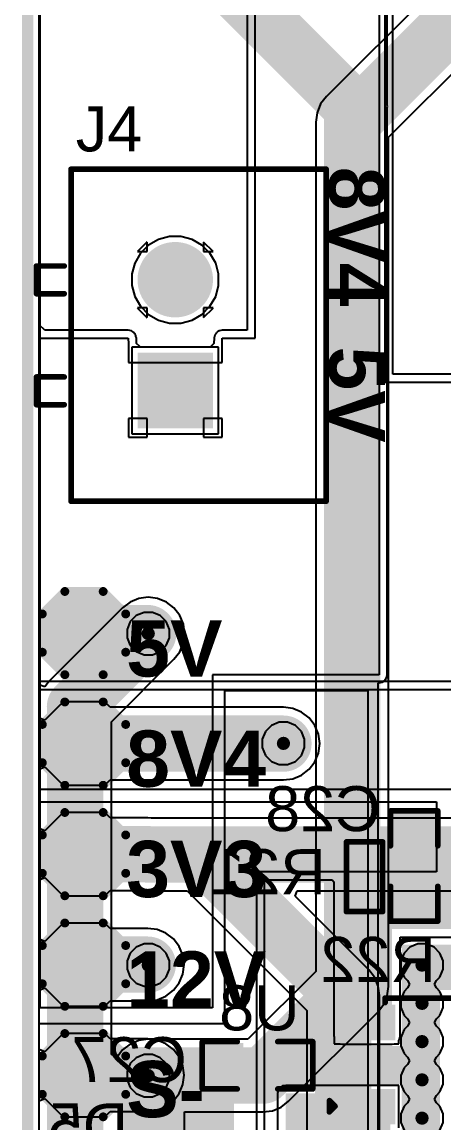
# Model space of a CAD drawing. Header units: inches. Extents: x 0 to 5376, y 0 to 5416.
# Drawn here: x -0.13 to 9.38, y 45.87 to 70.71 of the extents above; entities that cross this region are included whole.
import ezdxf

# ---------------------------------------------------------------- set-up
doc = ezdxf.new("R2010")
doc.units = ezdxf.units.IN
for name, color, linetype in [('Board Outline', 216, 'Continuous'), ('Bottom Layer', 5, 'Continuous'), ('Bottom Overlay', 54, 'Continuous'), ('Bottom Paste', 16, 'Continuous'), ('Bottom Solder', 6, 'Continuous'), ('Layer 1', 16, 'Continuous'), ('Layer 2', 76, 'Continuous'), ('Multi-Layer', 9, 'Continuous'), ('Pad Holes', 156, 'Continuous'), ('Top Layer', 1, 'Continuous'), ('Top Overlay', 2, 'Continuous'), ('Top Paste', 8, 'Continuous'), ('Top Solder', 216, 'Continuous'), ('Via Holes', 16, 'Continuous')]:
    doc.layers.add(name, color=color, linetype=linetype)
doc.styles.add('Arial', font='', dxfattribs={"height": 0.2})
doc.styles.add('Arial_Bold', font='', dxfattribs={"height": 0.2})
doc.styles.get('Arial').set_extended_font_data('Arial')
doc.styles.get('Arial_Bold').set_extended_font_data('Arial', bold=True)

msp = doc.modelspace()

# ---------------------------------------------------------------- hatches: boundary and pattern name
at = {"layer": 'Bottom Layer'}
h = msp.add_hatch(color=5, dxfattribs=at)
edge = h.paths.add_edge_path()
edge.add_arc((3.327, 64.897), 0.8, 0, 360)
for points in [[(4.127, 61.597), (2.527, 61.597), (2.527, 63.197), (4.127, 63.197)], [(9.157, 52.045), (8.268, 52.045), (8.268, 52.807), (9.157, 52.807)], [(7.277, 52.121), (7.912, 52.121), (7.912, 51.664), (7.277, 51.664)], [(7.087, 51.308), (7.087, 50.241), (10.439, 50.241), (10.439, 51.308)], [(9.157, 50.521), (8.268, 50.521), (8.268, 51.283), (9.157, 51.283)], [(7.277, 51.181), (7.912, 51.181), (7.912, 50.724), (7.277, 50.724)], [(7.087, 50.838), (7.087, 47.828), (8.217, 47.828), (8.217, 50.838)], [(8.433, 49.886), (8.433, 44.425), (9.296, 44.425), (9.296, 49.886)], [(8.433, 49.886), (8.433, 48.87), (12.217, 48.87), (12.217, 49.886)], [(7.086, 48.433), (8.186, 48.433), (8.186, 47.833), (7.086, 47.833)], [(4.801, 47.612), (4.801, 46.723), (4.039, 46.723), (4.039, 47.612)], [(6.325, 47.612), (6.325, 46.723), (5.563, 46.723), (5.563, 47.612)], [(5.563, 47.6), (5.563, 46.736), (9.068, 46.736), (9.068, 47.6)], [(7.086, 47.483), (8.186, 47.483), (8.186, 46.883), (7.086, 46.883)], [(5.817, 38.405), (8.179, 38.405), (8.179, 46.533), (5.817, 46.533)], [(7.086, 46.533), (8.186, 46.533), (8.186, 45.933), (7.086, 45.933)]]:
    msp.add_hatch(color=5, dxfattribs=at).paths.add_polyline_path(points)
h = msp.add_hatch(color=5, dxfattribs=at)
edge = h.paths.add_edge_path()
edge.add_arc((2.718, 56.911), 0.3, 0, 360)
h = msp.add_hatch(color=5, dxfattribs=at)
edge = h.paths.add_edge_path()
edge.add_arc((5.766, 54.432), 0.3, 0, 360)
h = msp.add_hatch(color=5, dxfattribs=at)
edge = h.paths.add_edge_path()
edge.add_arc((2.718, 49.428), 0.3, 0, 360)
h = msp.add_hatch(color=5, dxfattribs=at)
edge = h.paths.add_edge_path()
edge.add_arc((8.89, 49.428), 0.3, 0, 360)
h = msp.add_hatch(color=5, dxfattribs=at)
edge = h.paths.add_edge_path()
edge.add_arc((8.89, 48.565), 0.3, 0, 360)
h = msp.add_hatch(color=5, dxfattribs=at)
edge = h.paths.add_edge_path()
edge.add_arc((8.89, 47.701), 0.3, 0, 360)
h = msp.add_hatch(color=5, dxfattribs=at)
edge = h.paths.add_edge_path()
edge.add_arc((2.718, 46.934), 0.3, 0, 360)
h = msp.add_hatch(color=5, dxfattribs=at)
edge = h.paths.add_edge_path()
edge.add_arc((8.89, 46.838), 0.3, 0, 360)
h = msp.add_hatch(color=5, dxfattribs=at)
edge = h.paths.add_edge_path()
edge.add_arc((8.89, 45.974), 0.3, 0, 360)
at = {"layer": 'Bottom Overlay'}
msp.add_hatch(color=54, dxfattribs=at).paths.add_polyline_path([(2.515, 46.536), (2.515, 45.393), (4.648, 45.393), (4.648, 46.536)])
at = {"layer": 'Bottom Paste'}
for points in [[(9.157, 52.045), (8.268, 52.045), (8.268, 52.807), (9.157, 52.807)], [(7.277, 52.121), (7.912, 52.121), (7.912, 51.664), (7.277, 51.664)], [(9.157, 50.521), (8.268, 50.521), (8.268, 51.283), (9.157, 51.283)], [(7.277, 51.181), (7.912, 51.181), (7.912, 50.724), (7.277, 50.724)], [(7.086, 48.433), (8.186, 48.433), (8.186, 47.833), (7.086, 47.833)], [(4.801, 47.612), (4.801, 46.723), (4.039, 46.723), (4.039, 47.612)], [(6.325, 47.612), (6.325, 46.723), (5.563, 46.723), (5.563, 47.612)], [(7.086, 47.483), (8.186, 47.483), (8.186, 46.883), (7.086, 46.883)], [(7.086, 46.533), (8.186, 46.533), (8.186, 45.933), (7.086, 45.933)]]:
    msp.add_hatch(color=16, dxfattribs=at).paths.add_polyline_path(points)
at = {"layer": 'Bottom Solder'}
h = msp.add_hatch(color=6, dxfattribs=at)
edge = h.paths.add_edge_path()
edge.add_arc((3.327, 64.897), 0.851, 0, 360)
for points in [[(4.178, 61.546), (2.477, 61.546), (2.477, 63.248), (4.178, 63.248)], [(9.217, 51.985), (8.208, 51.985), (8.208, 52.867), (9.217, 52.867)], [(7.222, 52.176), (7.967, 52.176), (7.967, 51.609), (7.222, 51.609)], [(7.222, 51.236), (7.967, 51.236), (7.967, 50.669), (7.222, 50.669)], [(9.217, 50.461), (8.208, 50.461), (8.208, 51.343), (9.217, 51.343)], [(6.985, 48.535), (8.288, 48.535), (8.288, 47.731), (6.985, 47.731)], [(4.861, 47.672), (4.861, 46.663), (3.979, 46.663), (3.979, 47.672)], [(6.385, 47.672), (6.385, 46.663), (5.503, 46.663), (5.503, 47.672)], [(6.985, 47.585), (8.288, 47.585), (8.288, 46.781), (6.985, 46.781)], [(6.985, 46.635), (8.288, 46.635), (8.288, 45.831), (6.985, 45.831)]]:
    msp.add_hatch(color=6, dxfattribs=at).paths.add_polyline_path(points)
h = msp.add_hatch(color=6, dxfattribs=at)
edge = h.paths.add_edge_path()
edge.add_arc((8.89, 48.565), 0.252, 0, 360)
h = msp.add_hatch(color=6, dxfattribs=at)
edge = h.paths.add_edge_path()
edge.add_arc((8.89, 47.701), 0.252, 0, 360)
h = msp.add_hatch(color=6, dxfattribs=at)
edge = h.paths.add_edge_path()
edge.add_arc((8.89, 46.838), 0.252, 0, 360)
h = msp.add_hatch(color=6, dxfattribs=at)
edge = h.paths.add_edge_path()
edge.add_arc((8.89, 45.974), 0.252, 0, 360)
at = {"layer": 'Layer 1'}
h = msp.add_hatch(color=16, dxfattribs=at)
edge = h.paths.add_edge_path()
edge.add_arc((3.327, 64.897), 0.8, 0, 360)
msp.add_hatch(color=16, dxfattribs=at).paths.add_polyline_path([(4.127, 61.597), (2.527, 61.597), (2.527, 63.197), (4.127, 63.197)])
h = msp.add_hatch(color=16, dxfattribs=at)
edge = h.paths.add_edge_path()
edge.add_arc((2.718, 56.911), 0.3, 0, 360)
h = msp.add_hatch(color=16, dxfattribs=at)
edge = h.paths.add_edge_path()
edge.add_arc((5.766, 54.432), 0.3, 0, 360)
h = msp.add_hatch(color=16, dxfattribs=at)
edge = h.paths.add_edge_path()
edge.add_arc((2.718, 49.428), 0.3, 0, 360)
h = msp.add_hatch(color=16, dxfattribs=at)
edge = h.paths.add_edge_path()
edge.add_arc((8.89, 49.428), 0.3, 0, 360)
h = msp.add_hatch(color=16, dxfattribs=at)
edge = h.paths.add_edge_path()
edge.add_arc((8.89, 48.565), 0.3, 0, 360)
h = msp.add_hatch(color=16, dxfattribs=at)
edge = h.paths.add_edge_path()
edge.add_arc((8.89, 47.701), 0.3, 0, 360)
h = msp.add_hatch(color=16, dxfattribs=at)
edge = h.paths.add_edge_path()
edge.add_arc((2.718, 46.934), 0.3, 0, 360)
h = msp.add_hatch(color=16, dxfattribs=at)
edge = h.paths.add_edge_path()
edge.add_arc((8.89, 46.838), 0.3, 0, 360)
h = msp.add_hatch(color=16, dxfattribs=at)
edge = h.paths.add_edge_path()
edge.add_arc((8.89, 45.974), 0.3, 0, 360)
at = {"layer": 'Layer 2'}
h = msp.add_hatch(color=76, dxfattribs=at)
edge = h.paths.add_edge_path()
edge.add_arc((3.327, 64.897), 0.8, 0, 360)
msp.add_hatch(color=76, dxfattribs=at).paths.add_polyline_path([(4.127, 61.597), (2.527, 61.597), (2.527, 63.197), (4.127, 63.197)])
h = msp.add_hatch(color=76, dxfattribs=at)
edge = h.paths.add_edge_path()
edge.add_arc((2.718, 56.911), 0.3, 0, 360)
h = msp.add_hatch(color=76, dxfattribs=at)
edge = h.paths.add_edge_path()
edge.add_arc((5.766, 54.432), 0.3, 0, 360)
h = msp.add_hatch(color=76, dxfattribs=at)
edge = h.paths.add_edge_path()
edge.add_arc((2.718, 49.428), 0.3, 0, 360)
h = msp.add_hatch(color=76, dxfattribs=at)
edge = h.paths.add_edge_path()
edge.add_arc((8.89, 49.428), 0.3, 0, 360)
h = msp.add_hatch(color=76, dxfattribs=at)
edge = h.paths.add_edge_path()
edge.add_arc((8.89, 48.565), 0.3, 0, 360)
h = msp.add_hatch(color=76, dxfattribs=at)
edge = h.paths.add_edge_path()
edge.add_arc((8.89, 47.701), 0.3, 0, 360)
h = msp.add_hatch(color=76, dxfattribs=at)
edge = h.paths.add_edge_path()
edge.add_arc((2.718, 46.934), 0.3, 0, 360)
h = msp.add_hatch(color=76, dxfattribs=at)
edge = h.paths.add_edge_path()
edge.add_arc((8.89, 46.838), 0.3, 0, 360)
h = msp.add_hatch(color=76, dxfattribs=at)
edge = h.paths.add_edge_path()
edge.add_arc((8.89, 45.974), 0.3, 0, 360)
at = {"layer": 'Multi-Layer'}
h = msp.add_hatch(color=9, dxfattribs=at)
edge = h.paths.add_edge_path()
edge.add_arc((3.327, 64.897), 0.8, 0, 360)
msp.add_hatch(color=9, dxfattribs=at).paths.add_polyline_path([(4.127, 61.597), (2.527, 61.597), (2.527, 63.197), (4.127, 63.197)])
at = {"layer": 'Pad Holes'}
h = msp.add_hatch(color=7, dxfattribs=at)
edge = h.paths.add_edge_path()
edge.add_arc((3.327, 64.897), 0.5, 0, 360)
h = msp.add_hatch(color=7, dxfattribs=at)
edge = h.paths.add_edge_path()
edge.add_arc((3.327, 62.397), 0.5, 0, 360)
at = {"layer": 'Top Layer'}
h = msp.add_hatch(color=1, dxfattribs=at)
edge = h.paths.add_edge_path()
edge.add_arc((3.327, 64.897), 0.8, 0, 360)
for points in [[(4.127, 61.597), (2.527, 61.597), (2.527, 63.197), (4.127, 63.197)], [(1.651, 57.683), (0.889, 57.683), (0.508, 57.302), (0.508, 56.54), (0.889, 56.159), (1.651, 56.159), (2.032, 56.54), (2.032, 57.302)], [(1.651, 55.189), (0.889, 55.189), (0.508, 54.808), (0.508, 54.046), (0.889, 53.665), (1.651, 53.665), (2.032, 54.046), (2.032, 54.808)], [(1.651, 52.695), (0.889, 52.695), (0.508, 52.314), (0.508, 51.552), (0.889, 51.171), (1.651, 51.171), (2.032, 51.552), (2.032, 52.314)], [(1.651, 50.201), (0.889, 50.201), (0.508, 49.82), (0.508, 49.058), (0.889, 48.677), (1.651, 48.677), (2.032, 49.058), (2.032, 49.82)], [(1.651, 47.706), (0.889, 47.706), (0.508, 47.325), (0.508, 46.563), (0.889, 46.182), (1.651, 46.182), (2.032, 46.563), (2.032, 47.325)]]:
    msp.add_hatch(color=1, dxfattribs=at).paths.add_polyline_path(points)
h = msp.add_hatch(color=1, dxfattribs=at)
edge = h.paths.add_edge_path()
edge.add_arc((2.718, 56.911), 0.3, 0, 360)
h = msp.add_hatch(color=1, dxfattribs=at)
edge = h.paths.add_edge_path()
edge.add_arc((5.766, 54.432), 0.3, 0, 360)
h = msp.add_hatch(color=1, dxfattribs=at)
edge = h.paths.add_edge_path()
edge.add_arc((2.718, 49.428), 0.3, 0, 360)
h = msp.add_hatch(color=1, dxfattribs=at)
edge = h.paths.add_edge_path()
edge.add_arc((8.89, 49.428), 0.3, 0, 360)
h = msp.add_hatch(color=1, dxfattribs=at)
edge = h.paths.add_edge_path()
edge.add_arc((8.89, 48.565), 0.3, 0, 360)
h = msp.add_hatch(color=1, dxfattribs=at)
edge = h.paths.add_edge_path()
edge.add_arc((8.89, 47.701), 0.3, 0, 360)
h = msp.add_hatch(color=1, dxfattribs=at)
edge = h.paths.add_edge_path()
edge.add_arc((2.718, 46.934), 0.3, 0, 360)
h = msp.add_hatch(color=1, dxfattribs=at)
edge = h.paths.add_edge_path()
edge.add_arc((8.89, 46.838), 0.3, 0, 360)
h = msp.add_hatch(color=1, dxfattribs=at)
edge = h.paths.add_edge_path()
edge.add_arc((8.89, 45.974), 0.3, 0, 360)
at = {"layer": 'Top Paste'}
for points in [[(1.651, 57.683), (0.889, 57.683), (0.508, 57.302), (0.508, 56.54), (0.889, 56.159), (1.651, 56.159), (2.032, 56.54), (2.032, 57.302)], [(1.651, 55.189), (0.889, 55.189), (0.508, 54.808), (0.508, 54.046), (0.889, 53.665), (1.651, 53.665), (2.032, 54.046), (2.032, 54.808)], [(1.651, 52.695), (0.889, 52.695), (0.508, 52.314), (0.508, 51.552), (0.889, 51.171), (1.651, 51.171), (2.032, 51.552), (2.032, 52.314)], [(1.651, 50.201), (0.889, 50.201), (0.508, 49.82), (0.508, 49.058), (0.889, 48.677), (1.651, 48.677), (2.032, 49.058), (2.032, 49.82)], [(1.651, 47.706), (0.889, 47.706), (0.508, 47.325), (0.508, 46.563), (0.889, 46.182), (1.651, 46.182), (2.032, 46.563), (2.032, 47.325)]]:
    msp.add_hatch(color=8, dxfattribs=at).paths.add_polyline_path(points)
at = {"layer": 'Top Solder'}
h = msp.add_hatch(color=216, dxfattribs=at)
edge = h.paths.add_edge_path()
edge.add_arc((3.327, 64.897), 0.851, 0, 360)
for points in [[(4.178, 61.546), (2.477, 61.546), (2.477, 63.248), (4.178, 63.248)], [(1.702, 57.785), (0.838, 57.785), (0.406, 57.353), (0.406, 56.49), (0.838, 56.058), (1.702, 56.058), (2.134, 56.49), (2.134, 57.353)], [(1.702, 55.291), (0.838, 55.291), (0.406, 54.859), (0.406, 53.995), (0.838, 53.564), (1.702, 53.564), (2.134, 53.995), (2.134, 54.859)], [(1.702, 52.796), (0.838, 52.796), (0.406, 52.365), (0.406, 51.501), (0.838, 51.069), (1.702, 51.069), (2.134, 51.501), (2.134, 52.365)], [(1.702, 50.302), (0.838, 50.302), (0.406, 49.87), (0.406, 49.007), (0.838, 48.575), (1.702, 48.575), (2.134, 49.007), (2.134, 49.87)], [(1.702, 47.808), (0.838, 47.808), (0.406, 47.376), (0.406, 46.512), (0.838, 46.081), (1.702, 46.081), (2.134, 46.512), (2.134, 47.376)]]:
    msp.add_hatch(color=216, dxfattribs=at).paths.add_polyline_path(points)
h = msp.add_hatch(color=216, dxfattribs=at)
edge = h.paths.add_edge_path()
edge.add_arc((8.89, 48.565), 0.252, 0, 360)
h = msp.add_hatch(color=216, dxfattribs=at)
edge = h.paths.add_edge_path()
edge.add_arc((8.89, 47.701), 0.252, 0, 360)
h = msp.add_hatch(color=216, dxfattribs=at)
edge = h.paths.add_edge_path()
edge.add_arc((8.89, 46.838), 0.252, 0, 360)
h = msp.add_hatch(color=216, dxfattribs=at)
edge = h.paths.add_edge_path()
edge.add_arc((8.89, 45.974), 0.252, 0, 360)
at = {"layer": 'Via Holes'}
h = msp.add_hatch(color=7, dxfattribs=at)
edge = h.paths.add_edge_path()
edge.add_arc((2.718, 56.911), 0.15, 0, 360)
h = msp.add_hatch(color=7, dxfattribs=at)
edge = h.paths.add_edge_path()
edge.add_arc((5.766, 54.432), 0.15, 0, 360)
h = msp.add_hatch(color=7, dxfattribs=at)
edge = h.paths.add_edge_path()
edge.add_arc((2.718, 49.428), 0.15, 0, 360)
h = msp.add_hatch(color=7, dxfattribs=at)
edge = h.paths.add_edge_path()
edge.add_arc((8.89, 49.428), 0.15, 0, 360)
h = msp.add_hatch(color=7, dxfattribs=at)
edge = h.paths.add_edge_path()
edge.add_arc((8.89, 48.565), 0.15, 0, 360)
h = msp.add_hatch(color=7, dxfattribs=at)
edge = h.paths.add_edge_path()
edge.add_arc((8.89, 47.701), 0.15, 0, 360)
h = msp.add_hatch(color=7, dxfattribs=at)
edge = h.paths.add_edge_path()
edge.add_arc((2.718, 46.934), 0.15, 0, 360)
h = msp.add_hatch(color=7, dxfattribs=at)
edge = h.paths.add_edge_path()
edge.add_arc((8.89, 46.838), 0.15, 0, 360)
h = msp.add_hatch(color=7, dxfattribs=at)
edge = h.paths.add_edge_path()
edge.add_arc((8.89, 45.974), 0.15, 0, 360)

# ---------------------------------------------------------------- linework, layer by layer
at = {"layer": 'Board Outline', "const_width": 0.254}
msp.add_lwpolyline([(0, 0), (0, 125)], dxfattribs=at)
at = {"layer": 'Bottom Layer'}
for p, q in [((0.259, 53.391), (0.259, 78.892)), ((8.052, 78.892), (8.052, 62.586)), ((8.233, 62.767), (8.233, 74.659)), ((2.68, 65.74), (2.484, 65.544)), ((2.692, 65.747), (2.68, 65.74)), ((2.692, 65.532), (2.692, 65.747)), ((3.975, 65.74), (3.962, 65.747)), ((3.962, 65.747), (3.962, 65.532)), ((4.171, 65.544), (3.975, 65.74)), ((2.484, 65.544), (2.477, 65.532)), ((2.477, 65.532), (2.692, 65.532)), ((3.962, 65.532), (4.178, 65.532)), ((4.178, 65.532), (4.171, 65.544)), ((2.692, 64.262), (2.477, 64.262)), ((2.477, 64.262), (2.484, 64.25)), ((2.484, 64.25), (2.68, 64.054)), ((2.692, 64.047), (2.692, 64.262)), ((4.178, 64.262), (3.962, 64.262)), ((3.962, 64.262), (3.962, 64.047)), ((3.975, 64.054), (4.171, 64.25)), ((4.171, 64.25), (4.178, 64.262)), ((2.68, 64.054), (2.692, 64.047)), ((3.962, 64.047), (3.975, 64.054)), ((4.305, 63.375), (2.35, 63.375)), ((2.35, 63.375), (2.35, 61.419)), ((4.305, 61.419), (4.305, 63.375)), ((41.656, 62.767), (8.233, 62.767)), ((8.052, 62.586), (41.656, 62.586)), ((2.35, 61.419), (4.305, 61.419)), ((2.313, 57.182), (2.24, 57.006)), ((2.447, 57.316), (2.313, 57.182)), ((2.623, 57.389), (2.447, 57.316)), ((2.813, 57.389), (2.623, 57.389)), ((2.988, 57.316), (2.813, 57.389)), ((3.123, 57.182), (2.988, 57.316)), ((3.196, 57.006), (3.123, 57.182)), ((2.24, 57.006), (2.24, 56.816)), ((3.196, 56.816), (3.196, 57.006)), ((2.24, 56.816), (2.313, 56.641)), ((3.123, 56.641), (3.196, 56.816)), ((2.313, 56.641), (2.447, 56.506)), ((2.447, 56.506), (2.623, 56.433)), ((2.623, 56.433), (2.813, 56.433)), ((2.813, 56.433), (2.988, 56.506)), ((2.988, 56.506), (3.123, 56.641)), ((14.951, 53.391), (0.259, 53.391)), ((0.259, 43.332), (0.259, 53.111)), ((0.259, 53.111), (9.22, 53.111)), ((9.22, 53.111), (9.22, 51.537)), ((9.22, 51.537), (5.156, 51.537)), ((5.156, 51.537), (5.156, 43.332)), ((5.337, 43.332), (5.337, 51.355)), ((5.337, 51.355), (6.866, 51.355)), ((6.866, 51.355), (6.905, 51.308)), ((6.905, 51.308), (6.905, 50.241)), ((6.905, 50.241), (6.905, 47.828)), ((8.398, 47.828), (8.398, 50.06)), ((8.398, 50.06), (10.439, 50.06)), ((6.905, 47.828), (6.908, 47.813)), ((6.908, 47.813), (6.908, 47.655)), ((8.364, 47.728), (8.384, 47.759)), ((8.364, 47.655), (8.364, 47.728)), ((8.384, 47.759), (8.398, 47.828)), ((6.908, 47.655), (7.045, 47.655)), ((7.045, 47.655), (7.087, 47.647)), ((7.087, 47.647), (8.217, 47.647)), ((8.217, 47.647), (8.259, 47.655)), ((8.259, 47.655), (8.364, 47.655)), ((2.447, 47.339), (2.313, 47.205)), ((2.623, 47.412), (2.447, 47.339)), ((2.813, 47.412), (2.623, 47.412)), ((2.988, 47.339), (2.813, 47.412)), ((3.123, 47.205), (2.988, 47.339)), ((2.313, 47.205), (2.24, 47.029)), ((2.24, 47.029), (2.24, 46.839)), ((3.196, 47.029), (3.123, 47.205)), ((3.196, 46.839), (3.196, 47.029)), ((2.24, 46.839), (2.313, 46.663)), ((3.123, 46.663), (3.196, 46.839)), ((5.817, 46.714), (5.747, 46.7)), ((8.179, 46.714), (5.817, 46.714)), ((8.195, 46.711), (8.179, 46.714)), ((2.313, 46.663), (2.447, 46.529)), ((2.447, 46.529), (2.623, 46.456)), ((2.813, 46.456), (2.988, 46.529)), ((2.988, 46.529), (3.123, 46.663)), ((5.649, 46.602), (5.635, 46.533)), ((5.635, 46.533), (5.635, 42.752)), ((5.688, 46.661), (5.649, 46.602)), ((5.747, 46.7), (5.688, 46.661)), ((8.364, 46.711), (8.195, 46.711)), ((8.364, 45.755), (8.364, 46.711)), ((2.623, 46.456), (2.813, 46.456))]:
    msp.add_line(p, q, dxfattribs=at)
at = {"layer": 'Bottom Overlay'}
for points, const_width in [([(8.179, 52.908), (9.246, 52.908)], 0.127), ([(8.179, 52.121), (8.179, 52.908)], 0.127), ([(9.246, 52.121), (9.246, 52.908)], 0.127), ([(7.188, 52.21), (8.001, 52.21)], 0.127), ([(7.188, 50.635), (7.188, 52.21)], 0.127), ([(7.163, 50.609), (7.163, 52.235)], 0.00323), ([(8.001, 50.635), (8.001, 52.21)], 0.127), ([(8.179, 50.419), (8.179, 51.206)], 0.127), ([(9.246, 50.419), (9.246, 51.206)], 0.127), ([(7.188, 50.635), (8.001, 50.635)], 0.127), ([(8.179, 50.419), (9.246, 50.419)], 0.127), ([(8.057, 48.682), (9.81, 48.682)], 0.127), ([(8.057, 48.582), (8.057, 48.682)], 0.127), ([(3.937, 47.701), (4.724, 47.701)], 0.127), ([(3.937, 46.634), (3.937, 47.701)], 0.127), ([(5.639, 47.701), (6.426, 47.701)], 0.127), ([(6.426, 46.634), (6.426, 47.701)], 0.127), ([(3.937, 46.634), (4.724, 46.634)], 0.127), ([(5.639, 46.634), (6.426, 46.634)], 0.127), ([(6.803, 46.37), (6.93, 46.243)], 0.127), ([(6.803, 46.116), (6.803, 46.37)], 0.127), ([(6.803, 46.116), (6.93, 46.243)], 0.127)]:
    msp.add_lwpolyline(points, dxfattribs=dict(at, const_width=const_width))
for points, const_width in [([(8.147, 52.908, 1), (8.211, 52.908, 1)], 0.0635), ([(8.147, 52.908, 1), (8.211, 52.908, 1)], 0.0635), ([(9.214, 52.908, 1), (9.277, 52.908, 1)], 0.0635), ([(9.214, 52.908, 1), (9.277, 52.908, 1)], 0.0635), ([(7.156, 52.21, 1), (7.22, 52.21, 1)], 0.0635), ([(7.156, 52.21, 1), (7.22, 52.21, 1)], 0.0635), ([(7.162, 52.235, 1), (7.164, 52.235, 1)], 0.00161), ([(7.969, 52.21, 1), (8.033, 52.21, 1)], 0.0635), ([(7.969, 52.21, 1), (8.033, 52.21, 1)], 0.0635), ([(8.147, 52.121, 1), (8.211, 52.121, 1)], 0.0635), ([(9.214, 52.121, 1), (9.277, 52.121, 1)], 0.0635), ([(8.147, 51.206, 1), (8.211, 51.206, 1)], 0.0635), ([(9.214, 51.206, 1), (9.277, 51.206, 1)], 0.0635), ([(7.156, 50.635, 1), (7.22, 50.635, 1)], 0.0635), ([(7.156, 50.635, 1), (7.22, 50.635, 1)], 0.0635), ([(7.969, 50.635, 1), (8.033, 50.635, 1)], 0.0635), ([(7.969, 50.635, 1), (8.033, 50.635, 1)], 0.0635), ([(7.162, 50.609, 1), (7.164, 50.609, 1)], 0.00161), ([(8.147, 50.419, 1), (8.211, 50.419, 1)], 0.0635), ([(8.147, 50.419, 1), (8.211, 50.419, 1)], 0.0635), ([(9.214, 50.419, 1), (9.277, 50.419, 1)], 0.0635), ([(9.214, 50.419, 1), (9.277, 50.419, 1)], 0.0635), ([(8.025, 48.682, 1), (8.089, 48.682, 1)], 0.0635), ([(8.025, 48.682, 1), (8.089, 48.682, 1)], 0.0635), ([(8.025, 48.582, 1), (8.089, 48.582, 1)], 0.0635), ([(3.905, 47.701, 1), (3.969, 47.701, 1)], 0.0635), ([(3.905, 47.701, 1), (3.969, 47.701, 1)], 0.0635), ([(4.693, 47.701, 1), (4.756, 47.701, 1)], 0.0635), ([(5.607, 47.701, 1), (5.671, 47.701, 1)], 0.0635), ([(6.394, 47.701, 1), (6.458, 47.701, 1)], 0.0635), ([(6.394, 47.701, 1), (6.458, 47.701, 1)], 0.0635), ([(3.905, 46.634, 1), (3.969, 46.634, 1)], 0.0635), ([(3.905, 46.634, 1), (3.969, 46.634, 1)], 0.0635), ([(4.693, 46.634, 1), (4.756, 46.634, 1)], 0.0635), ([(5.607, 46.634, 1), (5.671, 46.634, 1)], 0.0635), ([(6.394, 46.634, 1), (6.458, 46.634, 1)], 0.0635), ([(6.394, 46.634, 1), (6.458, 46.634, 1)], 0.0635), ([(6.771, 46.37, 1), (6.834, 46.37, 1)], 0.0635), ([(6.771, 46.37, 1), (6.834, 46.37, 1)], 0.0635), ([(6.898, 46.243, 1), (6.961, 46.243, 1)], 0.0635), ([(6.898, 46.243, 1), (6.961, 46.243, 1)], 0.0635), ([(6.771, 46.116, 1), (6.834, 46.116, 1)], 0.0635), ([(6.771, 46.116, 1), (6.834, 46.116, 1)], 0.0635)]:
    msp.add_lwpolyline(points, format="xyb", close=True, dxfattribs=dict(at, const_width=const_width))
at = {"layer": 'Layer 1'}
for p, q in [((0.259, 55.751), (0.259, 124.741)), ((11.093, 73.39), (6.736, 69.033)), ((8.135, 68.113), (12.492, 72.471)), ((6.605, 68.863), (6.523, 68.665)), ((6.736, 69.033), (6.605, 68.863)), ((6.523, 68.665), (6.495, 68.453)), ((6.495, 68.453), (6.495, 49.285)), ((8.135, 48.946), (8.135, 68.113)), ((3.199, 65.875), (2.95, 65.808)), ((3.456, 65.875), (3.199, 65.875)), ((3.705, 65.808), (3.456, 65.875)), ((2.727, 65.679), (2.545, 65.497)), ((2.95, 65.808), (2.727, 65.679)), ((3.928, 65.679), (3.705, 65.808)), ((4.11, 65.497), (3.928, 65.679)), ((2.545, 65.497), (2.416, 65.274)), ((4.239, 65.274), (4.11, 65.497)), ((2.416, 65.274), (2.35, 65.026)), ((4.305, 65.026), (4.239, 65.274)), ((2.35, 65.026), (2.35, 64.768)), ((4.305, 64.768), (4.305, 65.026)), ((2.35, 64.768), (2.416, 64.52)), ((4.239, 64.52), (4.305, 64.768)), ((2.416, 64.52), (2.545, 64.297)), ((4.11, 64.297), (4.239, 64.52)), ((2.545, 64.297), (2.727, 64.115)), ((2.727, 64.115), (2.95, 63.986)), ((3.705, 63.986), (3.928, 64.115)), ((3.928, 64.115), (4.11, 64.297)), ((2.95, 63.986), (3.199, 63.919)), ((3.199, 63.919), (3.456, 63.919)), ((3.456, 63.919), (3.705, 63.986)), ((4.305, 63.375), (2.35, 63.375)), ((2.35, 63.375), (2.35, 61.419)), ((4.305, 61.419), (4.305, 63.375)), ((2.35, 61.419), (4.305, 61.419)), ((2.506, 57.703), (2.308, 57.621)), ((2.718, 57.731), (2.506, 57.703)), ((2.93, 57.703), (2.718, 57.731)), ((3.128, 57.621), (2.93, 57.703)), ((2.138, 57.491), (0.487, 55.84)), ((2.308, 57.621), (2.138, 57.491)), ((3.297, 57.491), (3.128, 57.621)), ((3.428, 57.321), (3.297, 57.491)), ((3.51, 57.123), (3.428, 57.321)), ((3.538, 56.911), (3.51, 57.123)), ((3.51, 56.699), (3.538, 56.911)), ((3.428, 56.501), (3.51, 56.699)), ((3.297, 56.332), (3.428, 56.501)), ((1.887, 54.921), (3.297, 56.332)), ((0.386, 55.708), (0.259, 55.751)), ((0.487, 55.84), (0.386, 55.708)), ((1.887, 47.414), (1.887, 54.921)), ((5.361, 54.703), (5.288, 54.527)), ((5.495, 54.837), (5.361, 54.703)), ((5.671, 54.91), (5.495, 54.837)), ((5.861, 54.91), (5.671, 54.91)), ((6.036, 54.837), (5.861, 54.91)), ((6.171, 54.703), (6.036, 54.837)), ((6.244, 54.527), (6.171, 54.703)), ((5.288, 54.527), (5.288, 54.337)), ((6.244, 54.337), (6.244, 54.527)), ((5.288, 54.337), (5.361, 54.162)), ((6.171, 54.162), (6.244, 54.337)), ((5.361, 54.162), (5.495, 54.027)), ((5.495, 54.027), (5.671, 53.954)), ((5.671, 53.954), (5.861, 53.954)), ((5.861, 53.954), (6.036, 54.027)), ((6.036, 54.027), (6.171, 54.162)), ((2.313, 49.699), (2.24, 49.523)), ((2.447, 49.833), (2.313, 49.699)), ((2.623, 49.906), (2.447, 49.833)), ((2.813, 49.906), (2.623, 49.906)), ((2.988, 49.833), (2.813, 49.906)), ((3.123, 49.699), (2.988, 49.833)), ((3.196, 49.523), (3.123, 49.699)), ((2.24, 49.523), (2.24, 49.333)), ((3.196, 49.333), (3.196, 49.523)), ((2.24, 49.333), (2.313, 49.158)), ((3.123, 49.158), (3.196, 49.333)), ((6.495, 49.285), (4.964, 47.754)), ((2.313, 49.158), (2.447, 49.023)), ((2.447, 49.023), (2.623, 48.951)), ((2.623, 48.951), (2.813, 48.951)), ((2.813, 48.951), (2.988, 49.023)), ((2.988, 49.023), (3.123, 49.158)), ((8.025, 48.536), (8.107, 48.734)), ((8.107, 48.734), (8.135, 48.946)), ((7.895, 48.366), (8.025, 48.536)), ((5.883, 46.354), (7.895, 48.366)), ((2.506, 47.726), (2.308, 47.644)), ((2.718, 47.754), (2.506, 47.726)), ((4.964, 47.754), (2.718, 47.754)), ((2.138, 47.514), (2.014, 47.352)), ((2.308, 47.644), (2.138, 47.514)), ((2, 47.351), (1.887, 47.414)), ((2.014, 47.352), (2, 47.351)), ((5.516, 46.142), (5.713, 46.224)), ((5.713, 46.224), (5.883, 46.354)), ((3.538, 45.094), (3.538, 46.114)), ((3.538, 46.114), (5.304, 46.114)), ((5.304, 46.114), (5.516, 46.142))]:
    msp.add_line(p, q, dxfattribs=at)
at = {"layer": 'Layer 1', "const_width": 1.27}
for points in [[(7.315, 68.453), (11.913, 73.05)], [(7.315, 48.946), (7.315, 68.453)], [(1.067, 55.26), (2.718, 56.911)], [(1.067, 32.436), (1.067, 55.26)], [(5.304, 46.934), (7.315, 48.946)], [(2.718, 44.755), (2.718, 46.934)], [(2.718, 46.934), (5.304, 46.934)]]:
    msp.add_lwpolyline(points, dxfattribs=at)
at = {"layer": 'Layer 1', "const_width": 0.635}
for points in [[(6.998, 68.453, 1), (7.633, 68.453, 1)], [(6.998, 68.453, 1), (7.633, 68.453, 1)], [(2.4, 56.911, 1), (3.035, 56.911, 1)], [(0.749, 55.26, 1), (1.384, 55.26, 1)], [(0.749, 55.26, 1), (1.384, 55.26, 1)], [(6.998, 48.946, 1), (7.633, 48.946, 1)], [(6.998, 48.946, 1), (7.633, 48.946, 1)], [(2.4, 46.934, 1), (3.035, 46.934, 1)], [(2.4, 46.934, 1), (3.035, 46.934, 1)], [(4.986, 46.934, 1), (5.621, 46.934, 1)], [(4.986, 46.934, 1), (5.621, 46.934, 1)]]:
    msp.add_lwpolyline(points, format="xyb", close=True, dxfattribs=at)
at = {"layer": 'Layer 2'}
for p, q in [((0.279, 48.463), (0.279, 124.741)), ((7.925, 82.721), (7.925, 55.982)), ((8.106, 68.835), (8.106, 74.958)), ((8.11, 68.809), (8.106, 68.835)), ((8.106, 68.782), (8.11, 68.809)), ((8.106, 55.982), (8.106, 68.782)), ((3.199, 65.875), (2.95, 65.808)), ((3.456, 65.875), (3.199, 65.875)), ((3.705, 65.808), (3.456, 65.875)), ((2.727, 65.679), (2.545, 65.497)), ((2.95, 65.808), (2.727, 65.679)), ((3.928, 65.679), (3.705, 65.808)), ((4.11, 65.497), (3.928, 65.679)), ((2.545, 65.497), (2.416, 65.274)), ((4.239, 65.274), (4.11, 65.497)), ((2.416, 65.274), (2.35, 65.026)), ((4.305, 65.026), (4.239, 65.274)), ((2.35, 65.026), (2.35, 64.768)), ((4.305, 64.768), (4.305, 65.026)), ((2.35, 64.768), (2.416, 64.52)), ((4.239, 64.52), (4.305, 64.768)), ((2.416, 64.52), (2.545, 64.297)), ((4.11, 64.297), (4.239, 64.52)), ((2.545, 64.297), (2.727, 64.115)), ((2.727, 64.115), (2.95, 63.986)), ((3.705, 63.986), (3.928, 64.115)), ((3.928, 64.115), (4.11, 64.297)), ((2.95, 63.986), (3.199, 63.919)), ((3.199, 63.919), (3.456, 63.919)), ((3.456, 63.919), (3.705, 63.986)), ((4.305, 63.375), (2.35, 63.375)), ((2.35, 63.375), (2.35, 61.419)), ((4.305, 61.419), (4.305, 63.375)), ((2.35, 61.419), (4.305, 61.419)), ((2.313, 57.182), (2.24, 57.006)), ((2.447, 57.316), (2.313, 57.182)), ((2.623, 57.389), (2.447, 57.316)), ((2.813, 57.389), (2.623, 57.389)), ((2.988, 57.316), (2.813, 57.389)), ((3.123, 57.182), (2.988, 57.316)), ((3.196, 57.006), (3.123, 57.182)), ((2.24, 57.006), (2.24, 56.816)), ((3.196, 56.816), (3.196, 57.006)), ((2.24, 56.816), (2.313, 56.641)), ((3.123, 56.641), (3.196, 56.816)), ((2.313, 56.641), (2.447, 56.506)), ((2.447, 56.506), (2.623, 56.433)), ((2.623, 56.433), (2.813, 56.433)), ((2.813, 56.433), (2.988, 56.506)), ((2.988, 56.506), (3.123, 56.641)), ((7.925, 55.982), (4.166, 55.982)), ((4.166, 55.982), (4.166, 48.463)), ((8.053, 55.853), (8.092, 55.912)), ((8.092, 55.912), (8.106, 55.982)), ((7.899, 37.367), (7.899, 55.8)), ((7.899, 55.8), (7.925, 55.8)), ((7.925, 55.8), (7.994, 55.814)), ((7.994, 55.814), (8.053, 55.853)), ((4.445, 48.108), (4.445, 55.626)), ((4.445, 55.626), (7.671, 55.626)), ((7.671, 55.626), (7.671, 37.186)), ((8.485, 49.699), (8.412, 49.523)), ((8.619, 49.833), (8.485, 49.699)), ((8.795, 49.906), (8.619, 49.833)), ((8.985, 49.906), (8.795, 49.906)), ((9.161, 49.833), (8.985, 49.906)), ((9.295, 49.699), (9.161, 49.833)), ((9.368, 49.523), (9.295, 49.699)), ((8.412, 49.523), (8.412, 49.333)), ((9.368, 49.333), (9.368, 49.523)), ((8.412, 49.333), (8.485, 49.158)), ((9.295, 49.158), (9.368, 49.333)), ((8.485, 49.158), (8.563, 49.08)), ((8.563, 49.08), (8.606, 48.997)), ((8.606, 48.997), (8.563, 48.914)), ((9.174, 48.997), (9.217, 49.08)), ((9.217, 48.914), (9.174, 48.997)), ((9.217, 49.08), (9.295, 49.158)), ((8.485, 48.835), (8.412, 48.66)), ((8.563, 48.914), (8.485, 48.835)), ((9.295, 48.835), (9.217, 48.914)), ((9.368, 48.66), (9.295, 48.835)), ((4.166, 48.463), (0.279, 48.463)), ((8.412, 48.66), (8.412, 48.47)), ((8.412, 48.47), (8.485, 48.294)), ((9.295, 48.294), (9.368, 48.47)), ((9.368, 48.47), (9.368, 48.66)), ((8.485, 48.294), (8.563, 48.216)), ((8.563, 48.216), (8.606, 48.133)), ((9.174, 48.133), (9.217, 48.216)), ((9.217, 48.216), (9.295, 48.294)), ((0.259, 22.809), (0.259, 48.108)), ((0.259, 48.108), (4.445, 48.108)), ((8.485, 47.972), (8.412, 47.796)), ((8.563, 48.05), (8.485, 47.972)), ((8.606, 48.133), (8.563, 48.05)), ((9.217, 48.05), (9.174, 48.133)), ((9.295, 47.972), (9.217, 48.05)), ((9.368, 47.796), (9.295, 47.972)), ((8.412, 47.796), (8.412, 47.606)), ((9.368, 47.606), (9.368, 47.796)), ((8.412, 47.606), (8.485, 47.431)), ((9.295, 47.431), (9.368, 47.606)), ((2.447, 47.339), (2.313, 47.205)), ((2.623, 47.412), (2.447, 47.339)), ((2.813, 47.412), (2.623, 47.412)), ((2.988, 47.339), (2.813, 47.412)), ((3.123, 47.205), (2.988, 47.339)), ((8.485, 47.431), (8.563, 47.352)), ((8.563, 47.352), (8.606, 47.269)), ((8.606, 47.269), (8.563, 47.186)), ((9.174, 47.269), (9.217, 47.352)), ((9.217, 47.186), (9.174, 47.269)), ((9.217, 47.352), (9.295, 47.431)), ((2.313, 47.205), (2.24, 47.029)), ((2.24, 47.029), (2.24, 46.839)), ((3.196, 47.029), (3.123, 47.205)), ((3.196, 46.839), (3.196, 47.029)), ((8.485, 47.108), (8.412, 46.933)), ((8.563, 47.186), (8.485, 47.108)), ((9.295, 47.108), (9.217, 47.186)), ((9.368, 46.933), (9.295, 47.108)), ((2.24, 46.839), (2.313, 46.663)), ((3.123, 46.663), (3.196, 46.839)), ((8.412, 46.933), (8.412, 46.743)), ((8.412, 46.743), (8.485, 46.567)), ((9.295, 46.567), (9.368, 46.743)), ((9.368, 46.743), (9.368, 46.933)), ((2.313, 46.663), (2.447, 46.529)), ((2.447, 46.529), (2.623, 46.456)), ((2.813, 46.456), (2.988, 46.529)), ((2.988, 46.529), (3.123, 46.663)), ((8.485, 46.567), (8.563, 46.489)), ((8.563, 46.489), (8.606, 46.406)), ((9.174, 46.406), (9.217, 46.489)), ((9.217, 46.489), (9.295, 46.567)), ((2.623, 46.456), (2.813, 46.456)), ((8.485, 46.245), (8.412, 46.069)), ((8.563, 46.323), (8.485, 46.245)), ((8.606, 46.406), (8.563, 46.323)), ((9.217, 46.323), (9.174, 46.406)), ((9.295, 46.245), (9.217, 46.323)), ((9.368, 46.069), (9.295, 46.245)), ((8.412, 46.069), (8.412, 45.879)), ((9.368, 45.879), (9.368, 46.069)), ((8.412, 45.879), (8.485, 45.703)), ((9.295, 45.703), (9.368, 45.879))]:
    msp.add_line(p, q, dxfattribs=at)
at = {"layer": 'Layer 2', "const_width": 1.27}
msp.add_lwpolyline([(4.115, 71.984), (7.29, 68.809)], dxfattribs=at)
at = {"layer": 'Layer 2', "const_width": 0.635}
msp.add_lwpolyline([(6.972, 68.809, 1), (7.607, 68.809, 1)], format="xyb", close=True, dxfattribs=at)
at = {"layer": 'Top Layer'}
for p, q in [((0.259, 63.876), (0.259, 80.252)), ((4.95, 71.26), (4.95, 63.757)), ((5.131, 63.576), (5.131, 71.26)), ((3.199, 65.875), (2.95, 65.808)), ((3.456, 65.875), (3.199, 65.875)), ((3.705, 65.808), (3.456, 65.875)), ((2.727, 65.679), (2.545, 65.497)), ((2.95, 65.808), (2.727, 65.679)), ((3.928, 65.679), (3.705, 65.808)), ((4.11, 65.497), (3.928, 65.679)), ((2.545, 65.497), (2.416, 65.274)), ((4.239, 65.274), (4.11, 65.497)), ((2.416, 65.274), (2.35, 65.026)), ((4.305, 65.026), (4.239, 65.274)), ((2.35, 65.026), (2.35, 64.768)), ((4.305, 64.768), (4.305, 65.026)), ((2.35, 64.768), (2.416, 64.52)), ((4.239, 64.52), (4.305, 64.768)), ((2.416, 64.52), (2.545, 64.297)), ((4.11, 64.297), (4.239, 64.52)), ((2.545, 64.297), (2.727, 64.115)), ((2.727, 64.115), (2.95, 63.986)), ((3.705, 63.986), (3.928, 64.115)), ((3.928, 64.115), (4.11, 64.297)), ((0.386, 63.757), (0.259, 63.876)), ((2.95, 63.986), (3.199, 63.919)), ((3.199, 63.919), (3.456, 63.919)), ((3.456, 63.919), (3.705, 63.986)), ((2.269, 63.757), (0.386, 63.757)), ((2.3, 63.751), (2.269, 63.757)), ((2.332, 63.746), (2.3, 63.751)), ((2.335, 63.744), (2.332, 63.746)), ((2.338, 63.744), (2.335, 63.744)), ((2.365, 63.726), (2.338, 63.744)), ((2.392, 63.709), (2.365, 63.726)), ((2.394, 63.706), (2.392, 63.709)), ((2.397, 63.704), (2.394, 63.706)), ((2.415, 63.678), (2.397, 63.704)), ((2.434, 63.652), (2.415, 63.678)), ((2.434, 63.648), (2.434, 63.652)), ((2.436, 63.646), (2.434, 63.648)), ((2.442, 63.614), (2.436, 63.646)), ((2.45, 63.583), (2.442, 63.614)), ((4.212, 63.614), (4.205, 63.583)), ((4.219, 63.646), (4.212, 63.614)), ((4.22, 63.648), (4.219, 63.646)), ((4.221, 63.652), (4.22, 63.648)), ((4.24, 63.678), (4.221, 63.652)), ((4.258, 63.704), (4.24, 63.678)), ((4.261, 63.706), (4.258, 63.704)), ((4.263, 63.709), (4.261, 63.706)), ((4.29, 63.726), (4.263, 63.709)), ((4.317, 63.744), (4.29, 63.726)), ((4.32, 63.744), (4.317, 63.744)), ((4.323, 63.746), (4.32, 63.744)), ((4.355, 63.751), (4.323, 63.746)), ((4.386, 63.757), (4.355, 63.751)), ((4.95, 63.757), (4.386, 63.757)), ((0.279, 55.829), (0.279, 63.576)), ((0.279, 63.576), (2.269, 63.576)), ((2.269, 63.576), (2.273, 63.451)), ((2.273, 63.451), (2.273, 63.449)), ((2.273, 63.449), (2.273, 63.032)), ((2.455, 63.458), (2.45, 63.583)), ((2.521, 63.395), (2.455, 63.458)), ((2.546, 63.375), (2.521, 63.395)), ((4.109, 63.375), (2.546, 63.375)), ((4.134, 63.395), (4.109, 63.375)), ((4.2, 63.458), (4.134, 63.395)), ((4.205, 63.583), (4.2, 63.458)), ((4.381, 63.451), (4.386, 63.576)), ((4.381, 63.449), (4.381, 63.451)), ((4.381, 63.032), (4.381, 63.449)), ((4.386, 63.576), (5.131, 63.576)), ((2.273, 63.032), (3.327, 63.032)), ((3.327, 63.032), (4.381, 63.032)), ((2.692, 61.762), (2.273, 61.762)), ((2.273, 61.762), (2.273, 61.343)), ((2.692, 61.343), (2.692, 61.762)), ((4.381, 61.762), (3.962, 61.762)), ((3.962, 61.762), (3.962, 61.343)), ((4.381, 61.343), (4.381, 61.762)), ((2.273, 61.343), (2.692, 61.343)), ((3.962, 61.343), (4.381, 61.343)), ((10.617, 55.829), (0.279, 55.829)), ((0.259, 55.631), (0.279, 55.648)), ((0.259, 55.005), (0.259, 55.631)), ((0.279, 55.648), (10.617, 55.648)), ((0.8, 55.367), (0.386, 54.953)), ((1.74, 55.367), (0.8, 55.367)), ((1.86, 55.247), (1.74, 55.367)), ((5.766, 55.247), (1.86, 55.247)), ((5.978, 55.219), (5.766, 55.247)), ((6.176, 55.137), (5.978, 55.219)), ((0.386, 54.953), (0.259, 55.005)), ((6.345, 55.007), (6.176, 55.137)), ((6.476, 54.837), (6.345, 55.007)), ((6.558, 54.639), (6.476, 54.837)), ((6.586, 54.427), (6.558, 54.639)), ((6.558, 54.215), (6.586, 54.427)), ((6.476, 54.017), (6.558, 54.215)), ((6.345, 53.847), (6.476, 54.017)), ((0.259, 53.849), (0.386, 53.901)), ((0.259, 52.511), (0.259, 53.849)), ((0.386, 53.901), (0.8, 53.487)), ((5.978, 53.635), (6.176, 53.717)), ((6.176, 53.717), (6.345, 53.847)), ((0.8, 53.487), (1.74, 53.487)), ((1.74, 53.487), (1.86, 53.607)), ((1.86, 53.607), (5.766, 53.607)), ((5.766, 53.607), (5.978, 53.635)), ((0.8, 52.873), (0.386, 52.458)), ((1.74, 52.873), (0.8, 52.873)), ((1.86, 52.753), (1.74, 52.873)), ((2.708, 52.753), (1.86, 52.753)), ((2.785, 52.742), (2.708, 52.753)), ((11.527, 52.742), (2.785, 52.742)), ((0.386, 52.458), (0.259, 52.511)), ((0.259, 51.355), (0.386, 51.407)), ((0.259, 50.017), (0.259, 51.355)), ((0.386, 51.407), (0.8, 50.993)), ((0.8, 50.993), (1.74, 50.993)), ((1.74, 50.993), (1.86, 51.113)), ((1.86, 51.113), (2.641, 51.113)), ((2.641, 51.113), (2.718, 51.103)), ((2.718, 51.103), (3.592, 51.103)), ((3.592, 51.103), (6.292, 48.403)), ((6.028, 50.986), (6.077, 51.103)), ((7.692, 49.322), (6.028, 50.986)), ((6.077, 51.103), (11.187, 51.103)), ((0.8, 50.378), (0.386, 49.964)), ((1.74, 50.378), (0.8, 50.378)), ((1.86, 50.258), (1.74, 50.378)), ((2.708, 50.258), (1.86, 50.258)), ((2.92, 50.23), (2.708, 50.258)), ((3.118, 50.149), (2.92, 50.23)), ((0.386, 49.964), (0.259, 50.017)), ((3.287, 50.018), (3.118, 50.149)), ((3.418, 49.848), (3.287, 50.018)), ((3.5, 49.651), (3.418, 49.848)), ((3.527, 49.439), (3.5, 49.651)), ((3.418, 49.029), (3.5, 49.226)), ((3.5, 49.226), (3.527, 49.439)), ((7.822, 49.153), (7.692, 49.322)), ((3.287, 48.859), (3.418, 49.029)), ((7.904, 48.955), (7.822, 49.153)), ((7.932, 48.743), (7.904, 48.955)), ((0.259, 48.86), (0.386, 48.913)), ((0.259, 47.523), (0.259, 48.86)), ((0.386, 48.913), (0.8, 48.499)), ((2.92, 48.647), (3.118, 48.729)), ((3.118, 48.729), (3.287, 48.859)), ((7.932, 43.242), (7.932, 48.743)), ((0.8, 48.499), (1.74, 48.499)), ((1.74, 48.499), (1.86, 48.619)), ((1.86, 48.619), (2.708, 48.619)), ((2.708, 48.619), (2.92, 48.647)), ((6.292, 48.403), (6.292, 43.142)), ((0.8, 47.884), (0.386, 47.47)), ((1.74, 47.884), (0.8, 47.884)), ((1.86, 47.764), (1.74, 47.884)), ((2.708, 47.764), (1.86, 47.764)), ((2.92, 47.736), (2.708, 47.764)), ((3.118, 47.654), (2.92, 47.736)), ((0.386, 47.47), (0.259, 47.523)), ((3.287, 47.524), (3.118, 47.654)), ((3.418, 47.354), (3.287, 47.524)), ((3.5, 47.156), (3.418, 47.354)), ((3.527, 46.944), (3.5, 47.156)), ((3.418, 46.534), (3.5, 46.732)), ((3.5, 46.732), (3.527, 46.944)), ((3.287, 46.365), (3.418, 46.534)), ((0.259, 46.366), (0.386, 46.419)), ((0.259, 0.259), (0.259, 46.366)), ((0.386, 46.419), (0.8, 46.004)), ((2.92, 46.152), (3.118, 46.234)), ((3.118, 46.234), (3.287, 46.365)), ((0.8, 46.004), (1.74, 46.004)), ((1.74, 46.004), (1.86, 46.124)), ((1.86, 46.124), (2.708, 46.124)), ((2.708, 46.124), (2.92, 46.152))]:
    msp.add_line(p, q, dxfattribs=at)
at = {"layer": 'Top Layer', "const_width": 1.27}
for points in [[(1.27, 56.921), (2.708, 56.921)], [(1.27, 54.427), (5.766, 54.427)], [(1.27, 51.933), (2.708, 51.933)], [(2.718, 51.923), (3.932, 51.923)], [(3.932, 51.923), (11.527, 51.923)], [(3.932, 51.923), (7.112, 48.743)], [(1.27, 49.439), (2.708, 49.439)], [(7.112, 42.469), (7.112, 48.743)], [(1.27, 46.944), (2.708, 46.944)]]:
    msp.add_lwpolyline(points, dxfattribs=at)
at = {"layer": 'Top Layer', "const_width": 0.635}
for points in [[(0.952, 56.921, 1), (1.587, 56.921, 1)], [(2.39, 56.921, 1), (3.025, 56.921, 1)], [(0.952, 54.427, 1), (1.587, 54.427, 1)], [(5.448, 54.427, 1), (6.083, 54.427, 1)], [(0.952, 51.933, 1), (1.587, 51.933, 1)], [(2.39, 51.933, 1), (3.025, 51.933, 1)], [(2.4, 51.923, 1), (3.035, 51.923, 1)], [(3.614, 51.923, 1), (4.249, 51.923, 1)], [(3.614, 51.923, 1), (4.249, 51.923, 1)], [(3.614, 51.923, 1), (4.249, 51.923, 1)], [(0.952, 49.439, 1), (1.587, 49.439, 1)], [(2.39, 49.439, 1), (3.025, 49.439, 1)], [(6.795, 48.743, 1), (7.429, 48.743, 1)], [(6.795, 48.743, 1), (7.429, 48.743, 1)], [(0.952, 46.944, 1), (1.587, 46.944, 1)], [(2.39, 46.944, 1), (3.025, 46.944, 1)]]:
    msp.add_lwpolyline(points, format="xyb", close=True, dxfattribs=at)
at = {"layer": 'Top Overlay'}
for points, const_width in [([(0.978, 67.391), (6.728, 67.391)], 0.127), ([(0.978, 59.897), (0.978, 67.391)], 0.127), ([(6.728, 59.897), (6.728, 67.391)], 0.127), ([(0.197, 64.58), (0.197, 65.206)], 0.127), ([(0.197, 65.206), (0.823, 65.206)], 0.127), ([(0.197, 64.58), (0.823, 64.58)], 0.127), ([(0.197, 62.076), (0.197, 62.702)], 0.127), ([(0.197, 62.702), (0.823, 62.702)], 0.127), ([(0.197, 62.076), (0.823, 62.076)], 0.127), ([(0.977, 59.897), (6.727, 59.897)], 0.127), ([(0.33, 57.353), (0.838, 57.861)], 0.2), ([(0.838, 57.861), (1.702, 57.861)], 0.2), ([(1.702, 57.861), (2.21, 57.353)], 0.2), ([(0.33, 56.49), (0.33, 57.353)], 0.2), ([(2.21, 56.49), (2.21, 57.353)], 0.2), ([(0.33, 56.49), (0.838, 55.982)], 0.2), ([(1.702, 55.982), (2.21, 56.49)], 0.2), ([(0.838, 55.982), (1.702, 55.982)], 0.2), ([(0.33, 54.859), (0.838, 55.367)], 0.2), ([(0.838, 55.367), (1.702, 55.367)], 0.2), ([(1.702, 55.367), (2.21, 54.859)], 0.2), ([(0.33, 53.995), (0.33, 54.859)], 0.2), ([(2.21, 53.995), (2.21, 54.859)], 0.2), ([(0.33, 53.995), (0.838, 53.487)], 0.2), ([(1.702, 53.487), (2.21, 53.995)], 0.2), ([(0.838, 53.487), (1.702, 53.487)], 0.2), ([(0.33, 52.365), (0.838, 52.873)], 0.2), ([(0.838, 52.873), (1.702, 52.873)], 0.2), ([(1.702, 52.873), (2.21, 52.365)], 0.2), ([(0.33, 51.501), (0.33, 52.365)], 0.2), ([(2.21, 51.501), (2.21, 52.365)], 0.2), ([(0.33, 51.501), (0.838, 50.993)], 0.2), ([(1.702, 50.993), (2.21, 51.501)], 0.2), ([(0.838, 50.993), (1.702, 50.993)], 0.2), ([(0.33, 49.87), (0.838, 50.378)], 0.2), ([(0.838, 50.378), (1.702, 50.378)], 0.2), ([(1.702, 50.378), (2.21, 49.87)], 0.2), ([(0.33, 49.007), (0.33, 49.87)], 0.2), ([(2.21, 49.007), (2.21, 49.87)], 0.2), ([(0.33, 49.007), (0.838, 48.499)], 0.2), ([(1.702, 48.499), (2.21, 49.007)], 0.2), ([(0.838, 48.499), (1.702, 48.499)], 0.2), ([(0.33, 47.376), (0.838, 47.884)], 0.2), ([(0.838, 47.884), (1.702, 47.884)], 0.2), ([(1.702, 47.884), (2.21, 47.376)], 0.2), ([(0.33, 46.512), (0.33, 47.376)], 0.2), ([(2.21, 46.512), (2.21, 47.376)], 0.2), ([(0.33, 46.512), (0.838, 46.004)], 0.2), ([(1.702, 46.004), (2.21, 46.512)], 0.2), ([(0.838, 46.004), (1.702, 46.004)], 0.2)]:
    msp.add_lwpolyline(points, dxfattribs=dict(at, const_width=const_width))
for points, const_width in [([(0.946, 67.391, 1), (1.01, 67.391, 1)], 0.0635), ([(0.946, 67.391, 1), (1.01, 67.391, 1)], 0.0635), ([(6.697, 67.391, 1), (6.76, 67.391, 1)], 0.0635), ([(6.697, 67.391, 1), (6.76, 67.391, 1)], 0.0635), ([(0.166, 65.206, 1), (0.229, 65.206, 1)], 0.0635), ([(0.166, 65.206, 1), (0.229, 65.206, 1)], 0.0635), ([(0.792, 65.206, 1), (0.855, 65.206, 1)], 0.0635), ([(0.166, 64.58, 1), (0.229, 64.58, 1)], 0.0635), ([(0.166, 64.58, 1), (0.229, 64.58, 1)], 0.0635), ([(0.792, 64.58, 1), (0.855, 64.58, 1)], 0.0635), ([(0.166, 62.702, 1), (0.229, 62.702, 1)], 0.0635), ([(0.166, 62.702, 1), (0.229, 62.702, 1)], 0.0635), ([(0.792, 62.702, 1), (0.855, 62.702, 1)], 0.0635), ([(0.166, 62.076, 1), (0.229, 62.076, 1)], 0.0635), ([(0.166, 62.076, 1), (0.229, 62.076, 1)], 0.0635), ([(0.792, 62.076, 1), (0.855, 62.076, 1)], 0.0635), ([(0.946, 59.897, 1), (1.009, 59.897, 1)], 0.0635), ([(0.946, 59.897, 1), (1.01, 59.897, 1)], 0.0635), ([(6.696, 59.897, 1), (6.759, 59.897, 1)], 0.0635), ([(6.697, 59.897, 1), (6.76, 59.897, 1)], 0.0635), ([(0.788, 57.861, 1), (0.888, 57.861, 1)], 0.1), ([(0.788, 57.861, 1), (0.888, 57.861, 1)], 0.1), ([(1.652, 57.861, 1), (1.752, 57.861, 1)], 0.1), ([(1.652, 57.861, 1), (1.752, 57.861, 1)], 0.1), ([(0.28, 57.353, 1), (0.38, 57.353, 1)], 0.1), ([(0.28, 57.353, 1), (0.38, 57.353, 1)], 0.1), ([(2.16, 57.353, 1), (2.26, 57.353, 1)], 0.1), ([(2.16, 57.353, 1), (2.26, 57.353, 1)], 0.1), ([(0.28, 56.49, 1), (0.38, 56.49, 1)], 0.1), ([(0.28, 56.49, 1), (0.38, 56.49, 1)], 0.1), ([(2.16, 56.49, 1), (2.26, 56.49, 1)], 0.1), ([(2.16, 56.49, 1), (2.26, 56.49, 1)], 0.1), ([(0.788, 55.982, 1), (0.888, 55.982, 1)], 0.1), ([(0.788, 55.982, 1), (0.888, 55.982, 1)], 0.1), ([(1.652, 55.982, 1), (1.752, 55.982, 1)], 0.1), ([(1.652, 55.982, 1), (1.752, 55.982, 1)], 0.1), ([(0.788, 55.367, 1), (0.888, 55.367, 1)], 0.1), ([(0.788, 55.367, 1), (0.888, 55.367, 1)], 0.1), ([(1.652, 55.367, 1), (1.752, 55.367, 1)], 0.1), ([(1.652, 55.367, 1), (1.752, 55.367, 1)], 0.1), ([(0.28, 54.859, 1), (0.38, 54.859, 1)], 0.1), ([(0.28, 54.859, 1), (0.38, 54.859, 1)], 0.1), ([(2.16, 54.859, 1), (2.26, 54.859, 1)], 0.1), ([(2.16, 54.859, 1), (2.26, 54.859, 1)], 0.1), ([(0.28, 53.995, 1), (0.38, 53.995, 1)], 0.1), ([(0.28, 53.995, 1), (0.38, 53.995, 1)], 0.1), ([(2.16, 53.995, 1), (2.26, 53.995, 1)], 0.1), ([(2.16, 53.995, 1), (2.26, 53.995, 1)], 0.1), ([(0.788, 53.487, 1), (0.888, 53.487, 1)], 0.1), ([(0.788, 53.487, 1), (0.888, 53.487, 1)], 0.1), ([(1.652, 53.487, 1), (1.752, 53.487, 1)], 0.1), ([(1.652, 53.487, 1), (1.752, 53.487, 1)], 0.1), ([(0.788, 52.873, 1), (0.888, 52.873, 1)], 0.1), ([(0.788, 52.873, 1), (0.888, 52.873, 1)], 0.1), ([(1.652, 52.873, 1), (1.752, 52.873, 1)], 0.1), ([(1.652, 52.873, 1), (1.752, 52.873, 1)], 0.1), ([(0.28, 52.365, 1), (0.38, 52.365, 1)], 0.1), ([(0.28, 52.365, 1), (0.38, 52.365, 1)], 0.1), ([(2.16, 52.365, 1), (2.26, 52.365, 1)], 0.1), ([(2.16, 52.365, 1), (2.26, 52.365, 1)], 0.1), ([(0.28, 51.501, 1), (0.38, 51.501, 1)], 0.1), ([(0.28, 51.501, 1), (0.38, 51.501, 1)], 0.1), ([(2.16, 51.501, 1), (2.26, 51.501, 1)], 0.1), ([(2.16, 51.501, 1), (2.26, 51.501, 1)], 0.1), ([(0.788, 50.993, 1), (0.888, 50.993, 1)], 0.1), ([(0.788, 50.993, 1), (0.888, 50.993, 1)], 0.1), ([(1.652, 50.993, 1), (1.752, 50.993, 1)], 0.1), ([(1.652, 50.993, 1), (1.752, 50.993, 1)], 0.1), ([(0.788, 50.378, 1), (0.888, 50.378, 1)], 0.1), ([(0.788, 50.378, 1), (0.888, 50.378, 1)], 0.1), ([(1.652, 50.378, 1), (1.752, 50.378, 1)], 0.1), ([(1.652, 50.378, 1), (1.752, 50.378, 1)], 0.1), ([(0.28, 49.87, 1), (0.38, 49.87, 1)], 0.1), ([(0.28, 49.87, 1), (0.38, 49.87, 1)], 0.1), ([(2.16, 49.87, 1), (2.26, 49.87, 1)], 0.1), ([(2.16, 49.87, 1), (2.26, 49.87, 1)], 0.1), ([(0.28, 49.007, 1), (0.38, 49.007, 1)], 0.1), ([(0.28, 49.007, 1), (0.38, 49.007, 1)], 0.1), ([(2.16, 49.007, 1), (2.26, 49.007, 1)], 0.1), ([(2.16, 49.007, 1), (2.26, 49.007, 1)], 0.1), ([(0.788, 48.499, 1), (0.888, 48.499, 1)], 0.1), ([(0.788, 48.499, 1), (0.888, 48.499, 1)], 0.1), ([(1.652, 48.499, 1), (1.752, 48.499, 1)], 0.1), ([(1.652, 48.499, 1), (1.752, 48.499, 1)], 0.1), ([(0.788, 47.884, 1), (0.888, 47.884, 1)], 0.1), ([(0.788, 47.884, 1), (0.888, 47.884, 1)], 0.1), ([(1.652, 47.884, 1), (1.752, 47.884, 1)], 0.1), ([(1.652, 47.884, 1), (1.752, 47.884, 1)], 0.1), ([(0.28, 47.376, 1), (0.38, 47.376, 1)], 0.1), ([(0.28, 47.376, 1), (0.38, 47.376, 1)], 0.1), ([(2.16, 47.376, 1), (2.26, 47.376, 1)], 0.1), ([(2.16, 47.376, 1), (2.26, 47.376, 1)], 0.1), ([(0.28, 46.512, 1), (0.38, 46.512, 1)], 0.1), ([(0.28, 46.512, 1), (0.38, 46.512, 1)], 0.1), ([(2.16, 46.512, 1), (2.26, 46.512, 1)], 0.1), ([(2.16, 46.512, 1), (2.26, 46.512, 1)], 0.1), ([(0.788, 46.004, 1), (0.888, 46.004, 1)], 0.1), ([(0.788, 46.004, 1), (0.888, 46.004, 1)], 0.1), ([(1.652, 46.004, 1), (1.752, 46.004, 1)], 0.1), ([(1.652, 46.004, 1), (1.752, 46.004, 1)], 0.1)]:
    msp.add_lwpolyline(points, format="xyb", close=True, dxfattribs=dict(at, const_width=const_width))

# ---------------------------------------------------------------- texts
at = {"layer": 'Bottom Overlay', "style": 'Arial', "text_generation_flag": 2}
for s, p in [('C28', (7.958, 52.451)), ('R21', (6.722, 51.029)), ('R22', (9.203, 49.048)), ('U8', (6.13, 47.955)), ('C27', (3.589, 46.787)), ('D5', (2.269, 45.291))]:
    msp.add_text(s, height=1.016, dxfattribs=at).set_placement(p)
at = {"layer": 'Top Overlay', "style": 'Arial'}
msp.add_text('J4', height=1.016, dxfattribs=at).set_placement((1.084, 67.793))
at = {"layer": 'Top Overlay', "style": 'Arial_Bold'}
for s, rotation, p in [('8V4', 270, (6.786, 67.447)), ('5V', 270, (6.786, 63.388)), ('5V', 360, (2.222, 55.941)), ('8V4', 360, (2.222, 53.453)), ('3V3', 360, (2.222, 50.964)), ('12V', 360, (2.222, 48.468)), ('S-', 360, (2.222, 45.995))]:
    msp.add_text(s, height=1.27, rotation=rotation, dxfattribs=at).set_placement(p)

doc.saveas('drawing.dxf')
